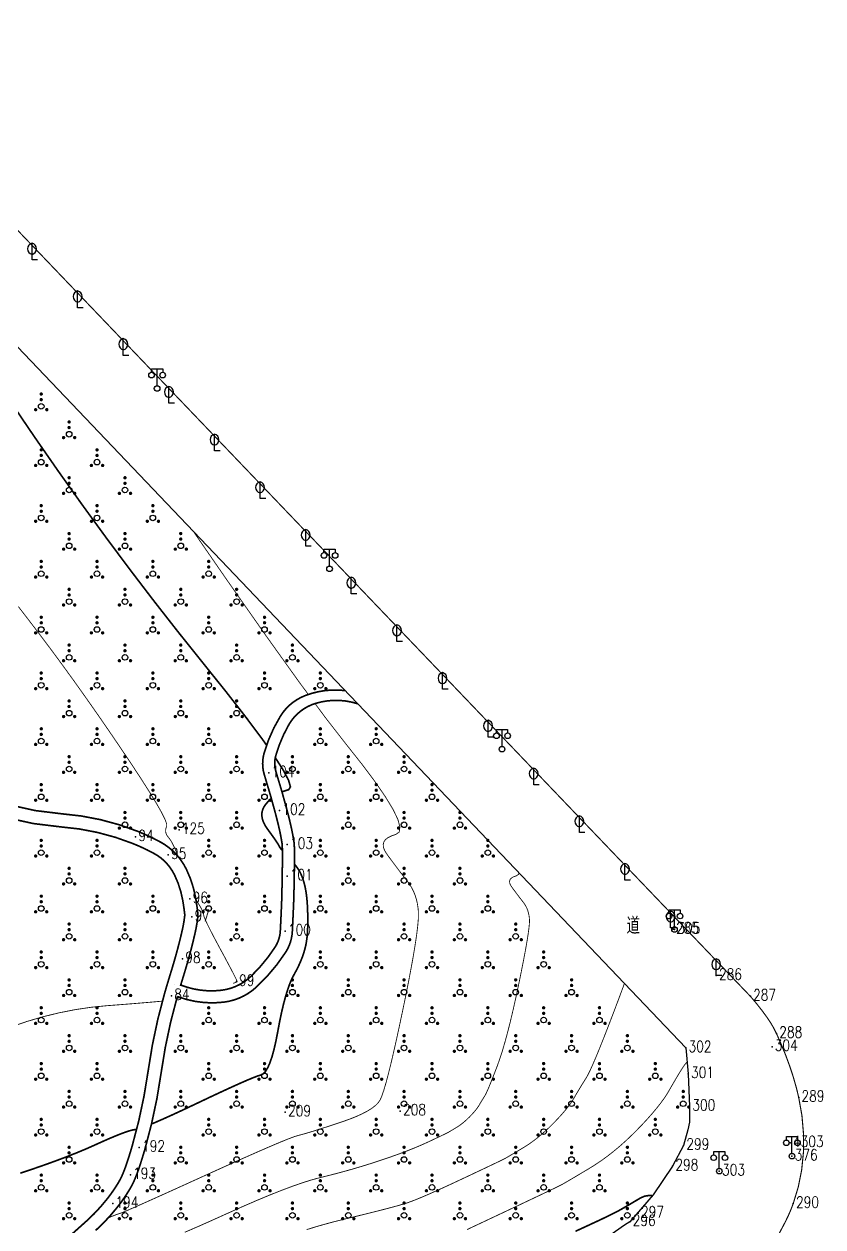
# Model space of a CAD drawing. Extents: x 1196 to 2163, y 619 to 1882.
# Drawn here: x 2091.9 to 2163.5, y 979.6 to 1087.4 of the extents above; entities that cross this region are included whole.
import ezdxf

# ---------------------------------------------------------------- set-up
doc = ezdxf.new("R2010")
doc.units = 0
doc.header["$LTSCALE"] = 0.5
doc.header["$PDSIZE"] = 0.2
doc.linetypes.add('X3', pattern=[5, 4, -1])
doc.layers.get('0').update_dxf_attribs({"linetype": 'CONTINUOUS'})
for name, color, linetype in [('DGX', 2, 'CONTINUOUS'), ('DLDW', 11, 'CONTINUOUS'), ('DLSS', 4, 'CONTINUOUS'), ('ZBTZ', 3, 'CONTINUOUS'), ('ZDH', 1, 'CONTINUOUS')]:
    doc.layers.add(name, color=color, linetype=linetype)
doc.styles.add('HZ', font='rs.shx', dxfattribs={"width": 0.8, "bigfont": 'hztxt.shx'})
doc.linetypes.add('1161', pattern='A,0,[149,AAA.SHX,S=0.15,R=0,X=0,Y=0],-1.6', length=1.6)

# ---------------------------------------------------------------- blocks, each defined once
blk = doc.blocks.new('gc097')
for p, q in [((-1, 2.9), (-1, 3.5)), ((-1, 3.5), (1, 3.5)), ((0, 0.5), (0, 3.5)), ((1, 3.5), (1, 2.9))]:
    blk.add_line(p, q)
for centre in [(-1, 2.4), (1, 2.4), (0, 0)]:
    blk.add_circle(centre, 0.5)
blk = doc.blocks.new('gc160')
at = {"const_width": 0.3}
for points in [[(-0.15, 2.2, 1), (0.15, 2.2, 1)], [(-0.15, 1.2, 1), (0.15, 1.2, 1)], [(-1.15, -0.6, 1), (-0.85, -0.6, 1)], [(0.85, -0.6, 1), (1.15, -0.6, 1)]]:
    blk.add_lwpolyline(points, format="xyb", close=True, dxfattribs=at)
blk.add_circle((0, 0), 0.5)
blk = doc.blocks.new('gc143')
for p, q in [((0, 0), (0, 3)), ((1, 0), (0, 0))]:
    blk.add_line(p, q)
for centre, start, end in [((0.2249999999999998, 2), 102.6803834918198, 257.3196165081802), ((-0.2249999999999998, 2), 282.6803834918198, 77.31961650818025)]:
    blk.add_arc(centre, 1.025, start, end)

msp = doc.modelspace()

# ---------------------------------------------------------------- linework, layer by layer
at = {"linetype": 'Continuous'}
msp.add_line((2121.116999181666, 1027.245974682069, 15.508), (2121.116999181666, 1027.245974682069, 14.833), dxfattribs=at)
at = {"layer": 'DGX', "color": 3, "linetype": 'Continuous', "const_width": 0.15}
for points in [[(2113.653645906204, 1022.79461518026), (2113.237410088952, 1023.38510461829), (2111.806578784772, 1025.297447180591), (2110.058518186422, 1027.542330188648), (2107.993228293901, 1030.11975364246), (2105.778709833417, 1032.885288364314), (2103.582963531178, 1035.694505176494), (2101.405989387184, 1038.547404079), (2099.247787401435, 1041.443985071832), (2097.108357573932, 1044.38424815499), (2094.987699904673, 1047.368193328475), (2092.88581439366, 1050.395820592286), (2090.802701040891, 1053.467129946423)], [(2115.026682512419, 1018.601871686101), (2115.034370463509, 1018.605538905199), (2115.326473106959, 1018.718323540817), (2115.633127197283, 1018.81149849312), (2115.788442363959, 1019.061138826643), (2115.626528236463, 1019.643319605921), (2115.147384814798, 1020.558040830955), (2114.430692583638, 1021.680508655254)], [(2115.059548197921, 1013.371634059456), (2115.043351486937, 1013.387839431127), (2114.981685439303, 1013.454730885024), (2114.926701431128, 1013.520129158717), (2114.878399462412, 1013.584034252204), (2114.836779533156, 1013.646446165487), (2114.801841643358, 1013.707364898565), (2114.773585793021, 1013.766790451438), (2114.7355666984, 1013.841759253494), (2114.671339075753, 1013.949307734119), (2114.580902925081, 1014.089435893314), (2114.464258246384, 1014.26214373108), (2114.32140503966, 1014.467431247414), (2114.152343304911, 1014.705298442319), (2113.957073042137, 1014.975745315794), (2113.735594251337, 1015.278771867838), (2113.528017527373, 1015.593146458283), (2113.374453465106, 1015.897637446958), (2113.274902064538, 1016.192244833863), (2113.229363325667, 1016.476968618999), (2113.237837248495, 1016.751808802366), (2113.300323833019, 1017.016765383963), (2113.416823079242, 1017.27183836379), (2113.587334987162, 1017.517027741848), (2113.792128949368, 1017.747470477364), (2114.011474358448, 1017.958303529563), (2114.082661351763, 1018.016502758564)], [(2103.346594878929, 988.8509119476826), (2103.63458428165, 988.9698429745536), (2104.393898863502, 989.3006497303224), (2105.282127696776, 989.7019267227755), (2106.299270781472, 990.1736739519125), (2107.445328117591, 990.7158914177335), (2108.593564268916, 991.2606753306669), (2109.617243799233, 991.7401219011408), (2110.516366708539, 992.1542311291554), (2111.290932996837, 992.5030030147105), (2111.940942664125, 992.7864375578063), (2112.466395710403, 993.0045347584426), (2112.867292135672, 993.1572946166195), (2113.143631939932, 993.244717132337), (2113.354590529825, 993.3536839543564), (2113.559343311996, 993.5710767314392), (2113.757890286444, 993.8968954635853), (2113.950231453169, 994.3311401507947), (2114.136366812172, 994.8738107930675), (2114.316296363451, 995.5249073904037), (2114.490020107008, 996.2844299428032), (2114.657538042842, 997.152378450266), (2114.82410970659, 998.0387316010674), (2114.994994633889, 998.8534680834828), (2115.170192824739, 999.5965878975119), (2115.34970427914, 1000.268091043155), (2115.533528997093, 1000.867977520412), (2115.721666978596, 1001.396247329283), (2115.91411822365, 1001.852900469767), (2116.110882732255, 1002.237936941866), (2116.301456593278, 1002.584911216622), (2116.475335895587, 1002.92737776508), (2116.632520639181, 1003.26533658724), (2116.773010824061, 1003.598787683101), (2116.896806450226, 1003.927731052664), (2117.003907517677, 1004.252166695928), (2117.094314026413, 1004.572094612894), (2117.168025976434, 1004.887514803562), (2117.227351248731, 1005.217733590556), (2117.274597724293, 1005.5820572965), (2117.30976540312, 1005.980485921394), (2117.332854285212, 1006.413019465239), (2117.343864370569, 1006.879657928034), (2117.342795659191, 1007.380401309779), (2117.329648151079, 1007.915249610475), (2117.304421846231, 1008.484202830121), (2117.261991931126, 1009.050292949754), (2117.197233592241, 1009.57655195041), (2117.110146829576, 1010.06297983209), (2117.000731643129, 1010.509576594793), (2116.868988032903, 1010.91634223852), (2116.714915998897, 1011.283276763271), (2116.53851554111, 1011.610380169045), (2116.339786659543, 1011.897652455842), (2116.138113687784, 1012.15271341297), (2116.135711965555, 1012.155701672801)], [(2091.600580084794, 984.4438706933677), (2092.760158738, 984.8330939607653), (2093.851944229431, 985.2131944392439), (2094.875936559088, 985.5841721288039), (2095.832135726971, 985.9460270294448), (2096.72054173308, 986.298759141167), (2097.541154577414, 986.6423684639705), (2098.293974259974, 986.9768549978551), (2098.979164695946, 987.2870154842343), (2099.596889800515, 987.5576466645217), (2100.147149573681, 987.7887485387173), (2100.629944015444, 987.9803211068212), (2101.045273125804, 988.1323643688331), (2101.393136904762, 988.2448783247534), (2101.673535352317, 988.3178629745818), (2101.886468468469, 988.3513183183184), (2102.019436412005, 988.3780179363456)], [(2141.319403167558, 979.2351649204022), (2142.076236129525, 979.5845771664955), (2142.699306987437, 979.8730278847818), (2143.188615741293, 980.1005170752613), (2143.544162391094, 980.2670447379339), (2143.822782390646, 980.3989846512552), (2144.081311193758, 980.5227105936805), (2144.319748800428, 980.63822256521), (2144.538095210656, 980.7455205658435), (2144.736350424444, 980.8446045955811), (2144.914514441789, 980.9354746544229), (2145.072587262694, 981.0181307423687), (2145.210568887157, 981.0925728594187), (2145.35263206747, 981.1717275480435), (2145.522949555923, 981.2685213507139), (2145.721521352517, 981.3829542674297), (2145.948347457253, 981.515026298191), (2146.203427870129, 981.6647374429979), (2146.486762591146, 981.8320877018502), (2146.798351620303, 982.0170770747482), (2147.138194957602, 982.2197055616916), (2147.511788879799, 982.3818332768353), (2147.924629663651, 982.4453203343339), (2148.219739940746, 982.4223730390844)]]:
    msp.add_lwpolyline(points, dxfattribs=at)
at = {"layer": 'DGX', "linetype": 'Continuous', "const_width": 0.075}
for points in [[(2117.390240576848, 1027.34573207956), (2116.541581345843, 1028.495959803103), (2113.599987321953, 1032.608611824959), (2110.102242544931, 1037.600812542013), (2107.075182463182, 1041.985271422033)], [(2105.736582350587, 1012.811387560675), (2105.624512603094, 1013.099143538224), (2105.485279776221, 1013.432741975582), (2105.351821368361, 1013.727610878435), (2105.224137379514, 1013.983750246784), (2105.10222780968, 1014.201160080628), (2104.986092658858, 1014.379840379968), (2104.875731927049, 1014.519791144803), (2104.77908367643, 1014.641057162354), (2104.704085969179, 1014.763683219839), (2104.650738805297, 1014.88766931726), (2104.619042184782, 1015.013015454615), (2104.608996107635, 1015.139721631906), (2104.620600573856, 1015.267787849132), (2104.653855583446, 1015.397214106293), (2104.708761136403, 1015.528000403388), (2104.701907455213, 1015.752517866147), (2104.549884762361, 1016.163137620296), (2104.252693057847, 1016.759859665836), (2103.81033234167, 1017.542684002766), (2103.222802613832, 1018.511610631087), (2102.490103874331, 1019.666639550798), (2101.612236123167, 1021.0077707619), (2100.589199360341, 1022.535004264392), (2099.501542911358, 1024.132382603101), (2098.42981610172, 1025.683948322853), (2097.374018931429, 1027.189701423647), (2096.334151400484, 1028.649641905484), (2095.310213508884, 1030.063769768364), (2094.302205256632, 1031.432085012287), (2093.310126643725, 1032.754587637252), (2092.333977670164, 1034.031277643261), (2091.418003841413, 1035.222923781451)], [(2099.465809404609, 980.428381272813), (2099.683120972516, 980.521340911748), (2099.910505527254, 980.6157416074427), (2100.107234843741, 980.6941609965387), (2100.273308921976, 980.7565990790359), (2100.408727761959, 980.8030558549343), (2100.513491363691, 980.833531324234), (2100.711565066094, 980.9066548012785), (2101.126914208091, 981.0810556004114), (2101.759538789682, 981.3567337216327), (2102.609438810866, 981.7336891649425), (2103.676614271643, 982.2119219303407), (2104.961065172015, 982.7914320178273), (2106.462791511979, 983.4722194274023), (2108.181793291537, 984.2542841590657), (2109.910459974535, 985.0385953710379), (2111.441181024818, 985.7261222215392), (2112.773956442386, 986.3168647105696), (2113.908786227239, 986.8108228381291), (2114.845670379378, 987.2079966042178), (2115.584608898801, 987.5083860088355), (2116.12560178551, 987.7119910519823), (2116.468649039505, 987.8188117336583), (2116.742766050926, 987.8887154797475), (2117.076968209916, 987.9815697161339), (2117.471255516474, 988.0973744428175), (2117.925627970601, 988.2361296597983), (2118.440085572297, 988.3978353670763), (2119.014628321561, 988.5824915646515), (2119.649256218393, 988.790098252524), (2120.343969262795, 989.0206554306936), (2121.032246743017, 989.2630437155717), (2121.647567947312, 989.5061437235692), (2122.189932875681, 989.7499554546862), (2122.659341528123, 989.9944789089226), (2123.055793904638, 990.2397140862785), (2123.379290005227, 990.4856609867538), (2123.629829829888, 990.7323196103487), (2123.807413378623, 990.979689957063), (2123.96287514228, 991.3229683011539), (2124.147049611709, 991.8573509168784), (2124.35993678691, 992.5828378042368), (2124.601536667882, 993.4994289632289), (2124.871849254626, 994.6071243938545), (2125.170874547142, 995.905924096114), (2125.498612545431, 997.3958280700072), (2125.85506324949, 999.0768363155341), (2126.201331837707, 1000.767908578217), (2126.498523488467, 1002.288004603579), (2126.746638201768, 1003.63712439162), (2126.945675977613, 1004.81526794234), (2127.095636816, 1005.822435255739), (2127.196520716929, 1006.658626331816), (2127.248327680401, 1007.323841170573), (2127.251057706415, 1007.818079772008), (2127.216703350691, 1008.219000220609), (2127.157257168946, 1008.604260600863), (2127.07271916118, 1008.973860912769), (2126.963089327394, 1009.327801156327), (2126.828367667588, 1009.666081331538), (2126.668554181761, 1009.988701438402), (2126.483648869914, 1010.295661476918), (2126.273651732047, 1010.586961447087), (2126.050166191143, 1010.873101282001), (2125.824795670187, 1011.164580914753), (2125.597540169179, 1011.461400345344), (2125.368399688118, 1011.763559573772), (2125.137374227005, 1012.071058600039), (2124.904463785839, 1012.383897424143), (2124.669668364621, 1012.702076046086), (2124.432987963351, 1013.025594465867), (2124.23739376292, 1013.338613459718), (2124.125856944217, 1013.62529380387), (2124.098377507243, 1013.885635498322), (2124.154955451998, 1014.119638543076), (2124.295590778482, 1014.327302938131), (2124.520283486695, 1014.508628683487), (2124.829033576636, 1014.663615779143), (2125.221841048307, 1014.792264225101), (2125.532548879368, 1015.020137168882), (2125.59500004748, 1015.472797758006), (2125.409194552642, 1016.150245992475), (2124.975132394856, 1017.052481872288), (2124.292813574121, 1018.179505397446), (2123.362238090437, 1019.531316567947), (2122.183405943804, 1021.107915383793), (2120.756317134222, 1022.909301844983), (2118.927024616599, 1025.262856476444), (2117.992456377719, 1026.529520714136)], [(2106.333328526963, 979.1481432701373), (2107.443356530184, 979.6285026027781), (2108.682874002604, 980.1780147842121), (2110.051880944223, 980.7966798144395), (2111.438615879683, 981.4192898704059), (2112.731317333626, 981.9806371290573), (2113.929985306052, 982.4807215903935), (2115.03461979696, 982.9195432544145), (2116.045220806353, 983.2971021211204), (2116.961788334228, 983.613398190511), (2117.784322380586, 983.8684314625865), (2118.512822945427, 984.062201937347), (2119.192701106374, 984.2288324712766), (2119.869367941053, 984.40244592086), (2120.542823449461, 984.583042286097), (2121.213067631599, 984.7706215669876), (2121.880100487467, 984.965183763532), (2122.543922017066, 985.1667288757301), (2123.204532220394, 985.3752569035818), (2123.861931097453, 985.590767847087), (2124.502377615592, 985.808166803107), (2125.112130742161, 986.0223588685028), (2125.69119047716, 986.2333440432742), (2126.239556820589, 986.4411223274213), (2126.757229772449, 986.6456937209441), (2127.244209332738, 986.8470582238425), (2127.700495501458, 987.0452158361167), (2128.126088278607, 987.2401665577665), (2128.51243006375, 987.4223840726638), (2128.850963256449, 987.5823420646803), (2129.141687856705, 987.720040533816), (2129.384603864516, 987.835479480071), (2129.579711279884, 987.9286589034452), (2129.727010102808, 987.9995788039386), (2129.826500333288, 988.0482391815513), (2129.878181971324, 988.074640036283), (2129.913905032258, 988.0947402143985), (2129.965519531431, 988.1244985621619), (2130.033025468842, 988.1639150795734), (2130.116422844492, 988.2129897666327), (2130.215711658381, 988.2717226233402), (2130.330891910508, 988.3401136496957), (2130.461963600875, 988.4181628456992), (2130.608926729479, 988.5058702113506), (2130.763728656261, 988.6023552150792), (2130.918316741158, 988.7067373253141), (2131.07269098417, 988.8190165420554), (2131.226851385298, 988.9391928653029), (2131.380797944541, 989.0672662950567), (2131.534530661899, 989.2032368313169), (2131.688049537372, 989.3471044740834), (2131.841354570961, 989.4988692233562), (2131.9887081242, 989.6513836555514), (2132.124372558625, 989.797500347085), (2132.248347874234, 989.9372192979571), (2132.360634071029, 990.0705405081676), (2132.46123114901, 990.1974639777164), (2132.550139108177, 990.3179897066038), (2132.627357948528, 990.4321176948296), (2132.692887670065, 990.5398479423937), (2132.752777567324, 990.6439632969638), (2132.813076934842, 990.7472466062071), (2132.873785772619, 990.8496978701236), (2132.934904080655, 990.9513170887133), (2132.996431858949, 991.0521042619763), (2133.058369107503, 991.1520593899126), (2133.120715826315, 991.2511824725219), (2133.183472015386, 991.3494735098047), (2133.25616159721, 991.4771834104922), (2133.34830849428, 991.6645630833161), (2133.459912706597, 991.9116125282764), (2133.590974234161, 992.218331745373), (2133.741493076971, 992.584720734606), (2133.911469235027, 993.0107794959754), (2134.100902708331, 993.4965080294811), (2134.30979349688, 994.0419063351233), (2134.530865063713, 994.658399455994), (2134.756840871867, 995.3574124351857), (2134.98772092134, 996.138945272698), (2135.223505212134, 997.0029979685314), (2135.464193744248, 997.9495705226856), (2135.709786517683, 998.9786629351606), (2135.960283532438, 1000.090275205957), (2136.215684788513, 1001.284407335073), (2136.456650380314, 1002.45705584511), (2136.663840402247, 1003.504217258665), (2136.837254854311, 1004.42589157574), (2136.976893736506, 1005.222078796333), (2137.082757048832, 1005.892778920445), (2137.15484479129, 1006.437991948076), (2137.193156963879, 1006.857717879226), (2137.1976935666, 1007.151956713895), (2137.178237023418, 1007.379017470995), (2137.144569758302, 1007.597209169439), (2137.09669177125, 1007.806531809226), (2137.034603062263, 1008.006985390357), (2136.958303631341, 1008.198569912831), (2136.867793478483, 1008.381285376649), (2136.76307260369, 1008.555131781811), (2136.644141006962, 1008.720109128316), (2136.517570271307, 1008.882164039156), (2136.389931979733, 1009.047243137323), (2136.261226132241, 1009.215346422818), (2136.13145272883, 1009.38647389564), (2136.000611769501, 1009.56062555579), (2135.868703254253, 1009.737801403266), (2135.735727183086, 1009.91800143807), (2135.601683556, 1010.101225660201), (2135.490909043527, 1010.278503546571), (2135.427740316195, 1010.440864574091), (2135.412177374007, 1010.588308742762), (2135.44422021696, 1010.720836052583), (2135.523868845055, 1010.838446503555), (2135.651123258293, 1010.941140095678), (2135.825983456673, 1011.028916828951), (2136.048449440195, 1011.101776703375), (2136.224418402626, 1011.230832238751), (2136.243376560838, 1011.368245378083)], [(2110.657928536877, 1001.450906005928), (2110.831439396008, 1001.509316380388), (2110.9663379704, 1001.564994655989), (2111.014549630725, 1001.601757078497), (2110.995694032747, 1001.670607265033), (2110.929390832231, 1001.822548832716), (2110.815640029176, 1002.057581781548), (2110.654441623583, 1002.375706111527), (2110.445795615452, 1002.776921822655), (2110.189702004781, 1003.26122891493), (2109.886160791573, 1003.828627388353), (2109.535171975826, 1004.479117242924), (2109.183654612998, 1005.132684232801), (2108.878527758549, 1005.709314112142), (2108.619791412478, 1006.209006880947), (2108.407445574785, 1006.631762539216), (2108.241490245469, 1006.977581086948), (2108.121925424532, 1007.246462524145), (2108.048751111973, 1007.438406850806), (2108.021967307792, 1007.553414066931), (2108.012427449924, 1007.635082578246), (2107.990984976303, 1007.727010790477), (2107.957639886932, 1007.829198703624), (2107.912392181809, 1007.941646317687), (2107.855241860933, 1008.064353632666), (2107.786188924306, 1008.19732064856), (2107.705233371928, 1008.340547365371), (2107.612375203797, 1008.494033783097), (2107.518983503381, 1008.643419443381), (2107.436427354146, 1008.774343887865), (2107.364706756093, 1008.886807116547), (2107.326167781348, 1008.94630844547)], [(2117.244771233327, 979.3862076380229), (2118.338967769654, 979.7184103721867), (2119.443042975661, 980.0248718731908), (2120.556996851349, 980.3055921410357), (2121.625374166895, 980.5631848128204), (2122.592719692476, 980.8002635256443), (2123.459033428092, 981.0168282795072), (2124.224315373742, 981.2128790744093), (2124.888565529426, 981.3884159103507), (2125.451783895146, 981.5434387873312), (2125.9139704709, 981.6779477053509), (2126.275125256689, 981.7919426644096), (2126.62280736143, 981.9158055096161), (2127.044575894043, 982.0799180860788), (2127.540430854526, 982.2842803937978), (2128.110372242881, 982.528892432773), (2128.754400059106, 982.8137542030044), (2129.472514303203, 983.1388657044919), (2130.264714975171, 983.5042269372357), (2131.131002075009, 983.9098379012357), (2131.981696967295, 984.3110668523076), (2132.727121016604, 984.663282046267), (2133.367274222935, 984.966483483114), (2133.902156586289, 985.2206711628485), (2134.331768106666, 985.4258450854704), (2134.656108784066, 985.5820052509799), (2134.875178618489, 985.6891516593769), (2134.988977609935, 985.7472843106616), (2135.067637042184, 985.7915433567043), (2135.181288199016, 985.8570689493757), (2135.329931080431, 985.9438610886759), (2135.51356568643, 986.0519197746049), (2135.732192017012, 986.1812450071627), (2135.985810072177, 986.3318367863492), (2136.274419851925, 986.5036951121645), (2136.598021356257, 986.6968199846085), (2136.93888329119, 986.9092725408955), (2137.279274362742, 987.1391139182397), (2137.619194570913, 987.3863441166411), (2137.958643915704, 987.6509631360996), (2138.297622397114, 987.9329709766154), (2138.636130015143, 988.2323676381882), (2138.974166769791, 988.5491531208182), (2139.311732661058, 988.8833274245055), (2139.636193850402, 989.2191524723199), (2139.934916499279, 989.5408901873315), (2140.207900607689, 989.8485405695401), (2140.455146175633, 990.1421036189458), (2140.676653203109, 990.4215793355487), (2140.87242169012, 990.6869677193487), (2141.042451636663, 990.9382687703459), (2141.18674304274, 991.1754824885401), (2141.318615989589, 991.4047364904299), (2141.451390558451, 991.6321583925136), (2141.585066749325, 991.8577481947913), (2141.719644562211, 992.081505897263), (2141.855123997109, 992.3034314999286), (2141.99150505402, 992.5235250027881), (2142.128787732943, 992.7417864058417), (2142.266972033879, 992.9582157090891), (2142.427028901549, 993.2394230865644), (2142.629929280675, 993.6520187123017), (2142.875673171257, 994.1960025863007), (2143.164260573296, 994.8713747085616), (2143.495691486791, 995.6781350790842), (2143.869965911742, 996.6162836978687), (2144.28708384815, 997.685820564915), (2144.747045296014, 998.8867456802232), (2145.202118041595, 1000.092292237959), (2145.604569871152, 1001.175693432288), (2145.701048662861, 1001.440795221474)], [(2090.738035655177, 997.5448003484433), (2092.180379650151, 998.036536741437), (2093.619324377498, 998.4586419596314), (2095.054869837218, 998.8111160030268), (2096.487016029309, 999.0939588716229), (2097.915762953774, 999.3071705654199), (2099.34111061061, 999.4507510844178), (2100.678690522728, 999.5541063149647), (2101.844134213034, 999.6466421434086), (2102.837441681528, 999.7283585697498), (2103.658612928211, 999.7992555939882), (2104.307647953083, 999.8593332161236), (2104.323606094139, 999.8609815105174)], [(2105.60895177414, 1000.095374904633), (2105.728250905278, 1000.129265967574), (2105.9958912648, 1000.202399376079)], [(2131.599524481865, 979.3849694122803), (2132.498108613969, 979.8079956595951), (2133.537612796039, 980.2976260325173), (2134.718037028074, 980.8538605310468), (2135.89665038141, 981.409799835557), (2136.930721927381, 981.8985446264211), (2137.820251665988, 982.3200949036393), (2138.565239597229, 982.6744506672114), (2139.165685721106, 982.9616119171376), (2139.621590037617, 983.1815786534178), (2139.932952546764, 983.334350876052), (2140.099773248546, 983.4199285850401), (2140.22136905211, 983.48834649901), (2140.397056866601, 983.5896393365895), (2140.626836692021, 983.7238070977785), (2140.910708528368, 983.890849782577), (2141.248672375643, 984.0907673909851), (2141.640728233845, 984.3235599230027), (2142.086876102976, 984.5892273786297), (2142.587115983035, 984.8877697578664), (2143.114037926119, 985.2161898667118), (2143.640231984326, 985.5714905111653), (2144.165698157657, 985.9536716912268), (2144.69043644611, 986.3627334068963), (2145.214446849687, 986.7986756581739), (2145.737729368387, 987.2614984450595), (2146.26028400221, 987.7512017675532), (2146.782110751155, 988.2677856256548), (2147.283679576604, 988.7869212890885), (2147.745460439933, 989.2842800275779), (2148.167453341144, 989.7598618411231), (2148.549658280236, 990.2136667297241), (2148.892075257208, 990.645694693381), (2149.194704272063, 991.0559457320937), (2149.457545324798, 991.4444198458622), (2149.680598415414, 991.8111170346865), (2149.877441642442, 992.154608082348), (2150.061653104411, 992.4734637726282), (2150.233232801322, 992.7676841055269), (2150.392180733174, 993.0372690810443), (2150.538496899968, 993.2822186991802), (2150.672181301703, 993.5025329599349), (2150.793233938381, 993.6982118633081), (2150.901654809998, 993.8692554093), (2151.007909396579, 994.027363533788), (2151.12246317814, 994.1842361726501), (2151.245316154684, 994.339873325886), (2151.317891290493, 994.4253139393782)]]:
    msp.add_lwpolyline(points, dxfattribs=at)
at = {"layer": 'DLSS', "linetype": 'Continuous', "const_width": 0.1, "flags": 128}
msp.add_lwpolyline([(2156.981, 1000.295), (1965.548, 1200.542)], dxfattribs=at)
at = {"layer": 'DLSS', "linetype": 'X3', "const_width": 0.15}
for points in [[(2105.937394560825, 1001.219967042172, -0.00220546875142862), (2106.14261092586, 1001.893028328648, 0.005871667174942191), (2106.62305101198, 1003.511195875631, 0.01384718047052396), (2107.258351585595, 1006.007793485802, 0.02700082616799155), (2107.485701281971, 1007.352412897887, 0.05681621450697128), (2107.485700365383, 1007.806106909432, 0.01465904922153463), (2107.297311017776, 1009.116116268029, 0.0705503290419448), (2106.465994605356, 1011.684671149213, 0.09502764609846265), (2105.20593474763, 1013.365226729981, 0.05894830862482921), (2104.174763371944, 1014.101676500977, 0.030370740405821), (2102.115614308108, 1015.07536696794, 0.07704701917831493), (2095.312204907886, 1016.648175557429, -0.0721433807871466), (2088.351051625311, 1018.186089469132, -0.01005258411674927), (2085.326217645723, 1019.399781398698, -0.02249711015839258), (2084.046357823136, 1020.012773268526, -0.03759575252593367), (2080.964546658118, 1021.974279503051, -0.0294566283631878), (2077.373340698207, 1025.004413779686, -0.02598823312729803), (2076.169732275525, 1026.273123652379, 0.02845161336774377), (2074.988567710668, 1027.505962920004, 0.04746487874728906), (2074.037292115884, 1028.236743349448, 0.02037019442091519), (2071.779341486611, 1029.527945239593, 0.1109237375368005), (2066.797470612945, 1030.841407227516, 0.1343659112807278), (2062.548969949891, 1029.845332312146, 0.00939326976966714)], [(2105.91916061152, 1001.322736113711, 0.1264432111351119), (2109.610832757938, 1000.834883089268, 0.1624767113370491), (2112.256723460493, 1002.087964560761, 0.05828485085154658), (2114.412068343805, 1004.699874530606, 0.1311320873085842), (2114.881472431952, 1006.151737044746, 0.002539926755359934), (2114.99108881849, 1008.489854277694, 0.005443257374874957), (2115.024813565109, 1009.581566832544, 8.129088738444037e-05), (2115.052209570984, 1010.962734830915, 0.001110673933118475), (2115.053973709871, 1011.0638279564, 0.003273060342105112), (2115.069632938403, 1012.86754692212, 0.006924223230384113), (2115.059645845415, 1013.720165058905, 0.002163140977156267), (2115.056507853266, 1013.825127586926, 0.007178727957341282), (2115.054971499412, 1013.856733873644, 0.01949820283022372), (2115.053199582906, 1013.874059074442, 0.002193301383448237), (2115.030791718936, 1014.027192715428, 0.01739511728413939), (2114.820475877804, 1015.154333678387, 0.01144798345873512), (2114.402770214581, 1016.845453400764, 0.001136970080893634), (2114.345747448067, 1017.053659414058, 0.0002275827033540055), (2114.058032698448, 1018.093043746993, 0.006306321078893708), (2113.843227751475, 1018.831373796918, -0.003371367261898401), (2113.43333567976, 1020.210037840026, -0.1401955712126734), (2113.426508194488, 1022.070454514642, -0.07028756191350917), (2114.901915923668, 1025.416906000916, -0.1616267824835387), (2117.079751991875, 1027.23170191601, -0.1244997405286295), (2120.692791691579, 1027.691253252576)], [(2105.660499052322, 1000.276144473165, 0.1212517696496974), (2109.811340424992, 999.7684763706461, 0.1583238296731458), (2112.747160038648, 1001.127953591709, 0.06248336047124724), (2115.358627486899, 1004.239211803288, 0.1315893135650697), (2115.958236720945, 1006.099509046108, 0.002090453985293745), (2116.072636042279, 1008.587453974993, 0.005441807089923455), (2116.102180897576, 1009.543768303135, 8.274112851997801e-05), (2116.13018978131, 1010.95562796772, 0.001127689634284914), (2116.131994072546, 1011.059224093817, 0.003256044472231197), (2116.14703013276, 1012.797979295836, 0.006139259888681485), (2116.13767603882, 1013.720165058905, 0.002948075960132967), (2116.13365703643, 1013.862053340548, 0.006112408478527764), (2116.130478844855, 1013.93044308468, 0.0205649030568618), (2116.125393418372, 1013.981236624168, 0.003784043251925012), (2116.084369624628, 1014.255496667498, 0.01580395130741075), (2115.85782871946, 1015.448529878689, 0.01137666177422219), (2115.453598668274, 1017.08609558078, 0.001208282506436732), (2115.390731989086, 1017.315767919295, 0.0002497364946954008), (2115.083329964805, 1018.426082203472, 0.006440726873142513), (2114.863719825431, 1019.179924118774, -0.00370858585659436), (2114.475184208262, 1020.486986827295, -0.1400113647983692), (2114.470696762145, 1021.843307343038, -0.06170094805384637), (2115.64550695226, 1024.636379588749, -0.1910930755180693), (2118.048189769995, 1026.546830873237, -0.1535286889716694), (2121.820964677023, 1026.507042068236)], [(2105.453314386321, 1001.445669222334, 6.689247709601732e-05), (2105.455691378563, 1001.444975632163, 0.2687076127675903)], [(2105.151206807262, 1000.410835849965, 1.460608701135034e-05), (2105.151786271796, 1000.410666700397, 0.2687076127675929)], [(2098.343712021692, 979.3096847231976, 0.04123111233646239), (2100.285037908366, 981.3921673141558, 0.03014408306576875), (2101.345623642943, 982.9172644378856, 0.04346046120249383), (2101.939788502505, 984.1149727214026, 0.01411058351190078), (2102.297599536721, 985.1092997009977, 0.009360632354693872), (2102.758632778271, 986.6077321561736, 0.03530181060779599), (2104.208747041136, 993.4383653872487, -0.03491457254845696), (2105.638856909048, 1000.200514566549, -0.00024656177109375), (2105.660499052322, 1000.276144473165, 0.005871667174942191)]]:
    msp.add_lwpolyline(points, format="xyb", dxfattribs=at)
at = {"layer": 'DLSS', "linetype": 'X3', "const_width": 0.15, "flags": 128}
msp.add_lwpolyline([(2063.110157093242, 1028.811770993811, 0.00939326976966742), (2061.613935249939, 1027.962601628699, 0.03265655244928237), (2061.269383727927, 1027.726735779703, 0.003361739642941548), (2060.616887485174, 1027.207344783567, 0.002165107341277341), (2059.606587410025, 1026.384733507898, 0.01243020624192772), (2056.147958820777, 1023.396610980956, 0.03236898071786862), (2054.976484232096, 1022.185291816405, 0.03816090020094315), (2054.749766596957, 1021.872820920131, 0.007344084250799862), (2053.472429824234, 1019.725890707994, 0.02923801707964949), (2051.85639752926, 1016.493100381733, 0.1383721099190268), (2051.799188459614, 1016.055854171028, 0.1101616603621592), (2051.946440942399, 1015.669730905448, -0.05549124282497104), (2052.635865250935, 1014.322216934012, -0.04905713751324285), (2053.077621086854, 1012.687964107948, 0.04778331001545384), (2053.461027674779, 1011.25512395592, 0.1537798411809493), (2055.126970639514, 1009.117961948358, 0.04856739557333778), (2063.422730885861, 1004.516287119349, 0.04671768641049417), (2066.075397613401, 1003.648923097292, -0.0685587483422185), (2068.103604800598, 1002.886528535986, -0.1367224038001949), (2070.991180388023, 1000.096499629367, -0.1680908593897677), (2071.666057957671, 996.7283110773213, -0.01158907310603248), (2071.459467722408, 995.4358004877433, -0.03764539137202828), (2071.334466185623, 994.9600299390818, -0.009056834618900396), (2070.628678273121, 993.0282938005621, -0.01978893053648199), (2070.238980112992, 992.1267042354074, -0.003513857914090071), (2069.633381732439, 990.8875516077555, 0.001396845562797643), (2068.108577120986, 987.8007523033064, 0.003234504844018146), (2066.947767895039, 985.3949561081588, 0.001661678016990508), (2064.729070917462, 980.679235638774, 0.1133862641209976), (2063.260824230508, 973.8118977326479, 0.1214368162380775), (2064.91987735167, 967.4958038760229, 0.02381876193508767), (2066.50957216944, 964.8806187018979, 0.07506025894590324), (2067.052350318428, 964.2905231663767, 0.002253133309765082), (2067.275145945066, 964.1129963316654, 0.009049309334466932), (2067.314042622996, 964.083415163513, 0.03842247025675834), (2067.897571440221, 963.7213927530024, 0.0232596621714258), (2069.021388704307, 963.203307364397, 0.03328215964859281), (2070.091726289508, 962.8498945838334, 0.02048455300615499), (2071.966257251675, 962.447580469928, 0.02384378405693061), (2073.212863607565, 962.2937582676424, 0.05195648554263016), (2073.684097404641, 962.3072986451255, 0.05986369000674151), (2074.338206670942, 962.4758052487716, 0.02726544157993272), (2075.92941139257, 963.198321515374, 0.009707380550377606), (2077.154083983513, 963.8676237503001, 0.009501270971674924), (2078.379061650688, 964.5995491019594, 0.0260501411761852), (2081.046951912131, 966.4628794614495, 0.007280602225823257), (2090.295809425891, 973.8859452747749, 0.0117924937762609), (2097.552387247033, 980.1797336354043, 0.04123111233646412), (2099.361676088571, 982.1205785704976, 0.03014408306576241), (2100.341371761709, 983.5293577050102, 0.04346046120248884), (2100.84484783525, 984.5442569440479, 0.01411058351190053), (2101.180186936469, 985.4761362987078, 0.009360632354693936), (2101.628271635055, 986.932483899092, 0.03530181060779656), (2103.043941062749, 993.600867822106, -0.03491457254845745), (2104.507994713027, 1000.523517201569, -0.005535010521727785), (2105.019176511399, 1002.240986839141, 0.005871667174942121), (2105.491754891536, 1003.832675418506, 0.01384718047052426), (2106.110994056017, 1006.266155069518, 0.02700082616798884), (2106.317182855082, 1007.485622111688, 0.05681621450697773), (2106.317182476743, 1007.672892974172, 0.01465904922153587), (2106.13860719205, 1008.914657952569, 0.07055032904193832), (2105.408982961839, 1011.169010025907, 0.09502764609844642), (2104.414700272438, 1012.495095697385, 0.05894830862483925), (2103.608417018595, 1013.070933168877, 0.03037074040581901), (2101.678311145725, 1013.983604194811, 0.07704701917831597), (2095.225959857024, 1015.475255355615, -0.07214338078714491), (2087.935126200929, 1017.086004904213, -0.01005258411675), (2084.866407039909, 1018.317305433422, -0.02249711015839871), (2083.491144543952, 1018.975990637865, -0.03759575252593357), (2080.260338837481, 1021.032328679508, -0.02945662836318485), (2076.563314403512, 1024.1517488921, -0.02598823312729964), (2075.275619108651, 1025.509093775056, 0.02845161336774198), (2074.186976071896, 1026.645363795399, 0.04746487874729114), (2073.41237567491, 1027.240420384531, 0.0203701944209142), (2071.237577954604, 1028.484071547997, 0.1109237375368056), (2066.754155630516, 1029.666118403049, 0.1343659112807288)], format="xyb", close=True, dxfattribs=at)
at = {"layer": 'DLSS', "linetype": 'Continuous', "flags": 128}
msp.add_lwpolyline([(2152.332, 970.645, 0.1, 0.09999999999999999, 0.04459113227301259), (2155.987866439089, 973.7803676402077, 0.09999999999999999, 0.1, 0.05840869743919117), (2158.234, 976.698, 0.1, 0.1, 0.01593312237559681), (2160.092907447079, 980.0405961948072, 0.1, 0.1, 0.03323960673373699), (2160.823, 981.724, 0.1, 0.1, 0.0730064448250135), (2161.733373496907, 986.2850682322105, 0.1, 0.1, 0.06827682160290847), (2161.311, 991.237, 0.1, 0.09999999999999999, 0.02842734017581833), (2160.535066582193, 993.9530702615375, 0.09999999999999999, 0.1, 0.0247492088516218), (2159.318, 996.96, 0.1, 0.1, 0.04431465581871489), (2158.533421303564, 998.3218889208456, 0.1, 0.1, 0.02770921054181719), (2156.981, 1000.295, 0.1, 0.1, 0)], format="xyseb", dxfattribs=at)
at = {"layer": 'ZBTZ', "linetype": '1161', "flags": 128}
msp.add_lwpolyline([(2121.820964677022, 1026.507042068237), (2151.194, 995.6749999999994), (2151.424, 993.355), (2151.527, 990.431), (2151.527, 989.0090469635668), (2151.379750842037, 988.3413548596345), (2150.996, 986.9279999999997), (2150.016, 985.07), (2148.287412732866, 982.5001791323903), (2146.192, 980.091), (2145.702488795066, 979.7837489287822), (2096.33106520614, 944.9104983440193), (2043.544859261997, 908.4026402897794), (1945.967512607247, 839.9410683879141), (1866.413749426999, 784.9357772021062), (1843.996120999057, 770.5060333594706), (1793.748558274901, 739.6129630265639), (1787.353782217039, 736.3588661144893), (1781.602806741337, 733.1612944487213), (1764.837769513266, 723.9525860621895), (1752.604044383595, 717.5504001412705), (1721.548, 702.099), (1708.189419255807, 695.6660140459007), (1705.968227982009, 707.3736631211314), (1715.254080597464, 709.1353878420119), (1713.327080597464, 719.2923878420119), (1713.392, 719.887), (1741.41686036584, 727.6095984977351), (1760.938106755467, 734.8856768715325), (1799.048326067727, 751.9409032551312), (1804.235426332066, 754.5047211432584), (1825.475386405991, 766.5310419744354), (1841.906310202666, 776.7972490200605), (1864.563007103096, 793.1531305027247), (1992.849817345474, 882.755644777497), (2000.005237524861, 888.7968044414912), (2003.78, 892.557), (2012.650636067094, 902.6576162332985), (2015.541, 906.3389999999998), (2020.910487447439, 915.0042676554322), (2025.381, 925.0239999999999), (2030.022, 940.676), (2031.479527607653, 947.6974011208767), (2032.666, 959.1230000000002), (2038.74, 959.046), (2038.789, 969.113), (2032.715, 969.19), (2030.804134716189, 1037.782152263893), (2029.783641470122, 1088.816227264347), (2027.963405213136, 1095.293654227112), (2025.311629621963, 1099.928545315368), (2022.407825244602, 1105.058369758207), (2019.025, 1109.612), (2017.022468497008, 1111.916579169241), (2001.137109540972, 1128.318950839225), (1942.65, 1190.714), (1941.547081986284, 1191.886487768209), (1941.018681188712, 1193.099897161557), (1940.906889849074, 1193.976002840526), (1940.931066743257, 1194.875847301703), (1941.083405484957, 1195.878039443805), (1941.439357195853, 1197.019890879149), (1942.053469687921, 1198.131207112287), (1942.559543114733, 1198.768007951737), (1943.296119980783, 1199.492432133278), (1944.460541094016, 1200.393309181644), (1945.458875928253, 1200.713235948847), (1947.057421558159, 1201.057113782352), (1949.302610842075, 1201.034071017458), (1953.928122330667, 1200.939966378256), (1955.831, 1200.742), (2121.116999181666, 1027.245974682069)], close=True, dxfattribs=at)
at = {"layer": 'ZDH', "linetype": 'Continuous'}
for p in [(2113.847, 1020.32, 15.151), (2114.82, 1016.941, 14.874), (2101.92, 1014.587, 15.62), (2105.814, 1015.227, 15.435), (2115.509, 1013.886, 14.959), (2104.852, 1012.976, 15.558), (2115.482, 1011.062, 15.085), (2106.779, 1009.026, 15.522), (2106.963, 1007.412, 15.558), (2115.309, 1006.131, 15.107), (2150.08, 1006.299, 13.328), (2150.08, 1006.299, 13.328), (2150.188, 1006.282, 13.347), (2150.188, 1006.282, 13.347), (2106.117, 1003.655, 15.567), (2110.947, 1001.621, 15.508), (2153.919, 1002.152, 13.106), (2153.919, 1002.152, 13.106), (2105.133, 1000.345, 15.52), (2156.981, 1000.295, 12.809), (2156.981, 1000.295, 12.809), (2159.318, 996.96, 12.68), (2159.318, 996.96, 12.68), (2151.194, 995.675, 13.054), (2151.194, 995.675, 13.054), (2158.921, 995.78, 12.769), (2158.921, 995.78, 12.769), (2151.424, 993.355, 12.947), (2151.424, 993.355, 12.947), (2161.311, 991.237, 12.587), (2161.311, 991.237, 12.587), (2115.328, 989.915, 14.779), (2115.328, 989.915, 14.779), (2115.328, 989.915, 14.779), (2125.626, 990.011, 14.416), (2125.626, 990.011, 14.416), (2125.626, 990.011, 14.416), (2151.527, 990.431, 12.838), (2151.527, 990.431, 12.838), (2102.253, 986.753, 14.928), (2102.253, 986.753, 14.928), (2102.253, 986.753, 14.928), (2150.996, 986.928, 12.664), (2150.996, 986.928, 12.664), (2160.55, 987.166, 12.666), (2160.704, 985.965, 12.621), (2160.704, 985.965, 12.621), (2101.45, 984.307, 14.781), (2101.45, 984.307, 14.781), (2101.45, 984.307, 14.781), (2150.016, 985.07, 12.605), (2150.016, 985.07, 12.605), (2154.202, 984.624, 12.627), (2154.202, 984.624, 12.627), (2099.872, 981.718, 14.645), (2099.872, 981.718, 14.645), (2099.872, 981.718, 14.645), (2160.823, 981.724, 12.419), (2160.823, 981.724, 12.419), (2146.192, 980.091, 12.35), (2146.192, 980.091, 12.35), (2146.939, 980.851, 12.384), (2146.939, 980.851, 12.384)]:
    msp.add_point(p, dxfattribs=at)

# ---------------------------------------------------------------- block references
at = {"layer": 'DLDW', "linetype": 'Continuous', "xscale": 0.5, "yscale": 0.5}
for p in [(2103.847, 1054.7635, 16.092), (2119.294, 1038.603, 16.092), (2134.741, 1022.4425, 16.092), (2150.188, 1006.282, 13.347), (2160.704, 985.965, 12.621), (2154.202, 984.624, 12.627)]:
    msp.add_blockref('gc097', p, dxfattribs=at)
at = {"layer": 'ZBTZ', "linetype": 'Continuous', "xscale": 0.5, "yscale": 0.5}
for name, p in [('gc143', (2092.646282608695, 1066.281565217391, 13.106)), ('gc143', (2096.731130434783, 1062.006260869565, 13.106)), ('gc143', (2100.81597826087, 1057.730956521739, 13.106)), ('gc160', (2093.468227982009, 1053.166014045901)), ('gc143', (2104.900826086956, 1053.455652173913, 13.106)), ('gc160', (2095.968227982009, 1050.666014045901)), ('gc143', (2108.985673913043, 1049.180347826087, 13.106)), ('gc160', (2093.468227982009, 1048.166014045901)), ('gc160', (2098.468227982009, 1048.166014045901)), ('gc160', (2095.968227982009, 1045.666014045901)), ('gc160', (2100.968227982009, 1045.666014045901)), ('gc143', (2113.070521739131, 1044.905043478261, 13.106)), ('gc160', (2093.468227982009, 1043.166014045901)), ('gc160', (2098.468227982009, 1043.166014045901)), ('gc160', (2103.468227982009, 1043.166014045901)), ('gc160', (2095.968227982009, 1040.666014045901)), ('gc160', (2100.968227982009, 1040.666014045901)), ('gc160', (2105.968227982009, 1040.666014045901)), ('gc143', (2117.155369565217, 1040.629739130435, 13.106)), ('gc160', (2093.468227982009, 1038.166014045901)), ('gc160', (2098.468227982009, 1038.166014045901)), ('gc160', (2103.468227982009, 1038.166014045901)), ('gc160', (2108.468227982009, 1038.166014045901)), ('gc143', (2121.240217391304, 1036.354434782609, 13.106)), ('gc160', (2095.968227982009, 1035.666014045901)), ('gc160', (2100.968227982009, 1035.666014045901)), ('gc160', (2105.968227982009, 1035.666014045901)), ('gc160', (2110.968227982009, 1035.666014045901)), ('gc160', (2093.468227982009, 1033.166014045901)), ('gc160', (2098.468227982009, 1033.166014045901)), ('gc160', (2103.468227982009, 1033.166014045901)), ('gc160', (2108.468227982009, 1033.166014045901)), ('gc160', (2113.468227982009, 1033.166014045901)), ('gc143', (2125.325065217391, 1032.079130434783, 13.106)), ('gc160', (2095.968227982009, 1030.666014045901)), ('gc160', (2100.968227982009, 1030.666014045901)), ('gc160', (2105.968227982009, 1030.666014045901)), ('gc160', (2110.968227982009, 1030.666014045901)), ('gc160', (2115.968227982009, 1030.666014045901)), ('gc160', (2093.468227982009, 1028.166014045901)), ('gc160', (2098.468227982009, 1028.166014045901)), ('gc160', (2103.468227982009, 1028.166014045901)), ('gc160', (2108.468227982009, 1028.166014045901)), ('gc160', (2113.468227982009, 1028.166014045901)), ('gc160', (2118.468227982009, 1028.166014045901)), ('gc143', (2129.409913043478, 1027.803826086957, 13.106)), ('gc160', (2095.968227982009, 1025.666014045901)), ('gc160', (2100.968227982009, 1025.666014045901)), ('gc160', (2105.968227982009, 1025.666014045901)), ('gc160', (2110.968227982009, 1025.666014045901)), ('gc160', (2093.468227982009, 1023.166014045901)), ('gc160', (2098.468227982009, 1023.166014045901)), ('gc160', (2103.468227982009, 1023.166014045901)), ('gc160', (2108.468227982009, 1023.166014045901)), ('gc160', (2118.468227982009, 1023.166014045901)), ('gc160', (2123.468227982009, 1023.166014045901)), ('gc143', (2133.494760869565, 1023.52852173913, 13.106)), ('gc160', (2095.968227982009, 1020.666014045901)), ('gc160', (2100.968227982009, 1020.666014045901)), ('gc160', (2105.968227982009, 1020.666014045901)), ('gc160', (2110.968227982009, 1020.666014045901)), ('gc160', (2115.968227982009, 1020.666014045901)), ('gc160', (2120.968227982009, 1020.666014045901)), ('gc160', (2125.968227982009, 1020.666014045901)), ('gc143', (2137.579608695652, 1019.253217391304, 13.106)), ('gc160', (2093.468227982009, 1018.166014045901)), ('gc160', (2098.468227982009, 1018.166014045901)), ('gc160', (2103.468227982009, 1018.166014045901)), ('gc160', (2108.468227982009, 1018.166014045901)), ('gc160', (2113.468227982009, 1018.166014045901)), ('gc160', (2118.468227982009, 1018.166014045901)), ('gc160', (2123.468227982009, 1018.166014045901)), ('gc160', (2128.468227982009, 1018.166014045901)), ('gc160', (2100.968227982009, 1015.666014045901)), ('gc160', (2105.968227982009, 1015.666014045901)), ('gc160', (2110.968227982009, 1015.666014045901)), ('gc160', (2120.968227982009, 1015.666014045901)), ('gc160', (2125.968227982009, 1015.666014045901)), ('gc160', (2130.968227982009, 1015.666014045901)), ('gc143', (2141.664456521739, 1014.977913043478, 13.106)), ('gc160', (2093.468227982009, 1013.166014045901)), ('gc160', (2098.468227982009, 1013.166014045901)), ('gc160', (2108.468227982009, 1013.166014045901)), ('gc160', (2113.468227982009, 1013.166014045901)), ('gc160', (2118.468227982009, 1013.166014045901)), ('gc160', (2123.468227982009, 1013.166014045901)), ('gc160', (2128.468227982009, 1013.166014045901)), ('gc160', (2133.468227982009, 1013.166014045901)), ('gc160', (2095.968227982009, 1010.666014045901)), ('gc160', (2100.968227982009, 1010.666014045901)), ('gc160', (2110.968227982009, 1010.666014045901)), ('gc160', (2120.968227982009, 1010.666014045901)), ('gc160', (2125.968227982009, 1010.666014045901)), ('gc160', (2130.968227982009, 1010.666014045901)), ('gc143', (2145.749304347826, 1010.702608695652, 13.106)), ('gc160', (2093.468227982009, 1008.166014045901)), ('gc160', (2098.468227982009, 1008.166014045901)), ('gc160', (2103.468227982009, 1008.166014045901)), ('gc160', (2108.468227982009, 1008.166014045901)), ('gc160', (2113.468227982009, 1008.166014045901)), ('gc160', (2118.468227982009, 1008.166014045901)), ('gc160', (2123.468227982009, 1008.166014045901)), ('gc160', (2128.468227982009, 1008.166014045901)), ('gc160', (2133.468227982009, 1008.166014045901)), ('gc160', (2095.968227982009, 1005.666014045901)), ('gc160', (2100.968227982009, 1005.666014045901)), ('gc160', (2110.968227982009, 1005.666014045901)), ('gc160', (2120.968227982009, 1005.666014045901)), ('gc160', (2125.968227982009, 1005.666014045901)), ('gc160', (2130.968227982009, 1005.666014045901)), ('gc160', (2135.968227982009, 1005.666014045901)), ('gc143', (2149.834152173913, 1006.427304347826, 13.106)), ('gc160', (2093.468227982009, 1003.166014045901)), ('gc160', (2098.468227982009, 1003.166014045901)), ('gc160', (2103.468227982009, 1003.166014045901)), ('gc160', (2108.468227982009, 1003.166014045901)), ('gc160', (2118.468227982009, 1003.166014045901)), ('gc160', (2123.468227982009, 1003.166014045901)), ('gc160', (2128.468227982009, 1003.166014045901)), ('gc160', (2133.468227982009, 1003.166014045901)), ('gc160', (2138.468227982009, 1003.166014045901)), ('gc143', (2153.919, 1002.152, 13.106)), ('gc160', (2095.968227982009, 1000.666014045901)), ('gc160', (2100.968227982009, 1000.666014045901)), ('gc160', (2115.968227982009, 1000.666014045901)), ('gc160', (2120.968227982009, 1000.666014045901)), ('gc160', (2125.968227982009, 1000.666014045901)), ('gc160', (2130.968227982009, 1000.666014045901)), ('gc160', (2135.968227982009, 1000.666014045901)), ('gc160', (2140.968227982009, 1000.666014045901)), ('gc160', (2093.468227982009, 998.1660140459007)), ('gc160', (2098.468227982009, 998.1660140459007)), ('gc160', (2108.468227982009, 998.1660140459007)), ('gc160', (2113.468227982009, 998.1660140459007)), ('gc160', (2118.468227982009, 998.1660140459007)), ('gc160', (2123.468227982009, 998.1660140459007)), ('gc160', (2128.468227982009, 998.1660140459007)), ('gc160', (2133.468227982009, 998.1660140459007)), ('gc160', (2138.468227982009, 998.1660140459007)), ('gc160', (2143.468227982009, 998.1660140459007)), ('gc160', (2095.968227982009, 995.6660140459007)), ('gc160', (2100.968227982009, 995.6660140459007)), ('gc160', (2105.968227982009, 995.6660140459007)), ('gc160', (2110.968227982009, 995.6660140459007)), ('gc160', (2115.968227982009, 995.6660140459007)), ('gc160', (2120.968227982009, 995.6660140459007)), ('gc160', (2125.968227982009, 995.6660140459007)), ('gc160', (2130.968227982009, 995.6660140459007)), ('gc160', (2135.968227982009, 995.6660140459007)), ('gc160', (2140.968227982009, 995.6660140459007)), ('gc160', (2145.968227982009, 995.6660140459007)), ('gc160', (2093.468227982009, 993.1660140459007)), ('gc160', (2098.468227982009, 993.1660140459007)), ('gc160', (2108.468227982009, 993.1660140459007)), ('gc160', (2113.468227982009, 993.1660140459007)), ('gc160', (2118.468227982009, 993.1660140459007)), ('gc160', (2123.468227982009, 993.1660140459007)), ('gc160', (2128.468227982009, 993.1660140459007)), ('gc160', (2133.468227982009, 993.1660140459007)), ('gc160', (2138.468227982009, 993.1660140459007)), ('gc160', (2143.468227982009, 993.1660140459007)), ('gc160', (2148.468227982009, 993.1660140459007)), ('gc160', (2095.968227982009, 990.6660140459007)), ('gc160', (2100.968227982009, 990.6660140459007)), ('gc160', (2105.968227982009, 990.6660140459007)), ('gc160', (2110.968227982009, 990.6660140459007)), ('gc160', (2115.968227982009, 990.6660140459007)), ('gc160', (2120.968227982009, 990.6660140459007)), ('gc160', (2125.968227982009, 990.6660140459007)), ('gc160', (2130.968227982009, 990.6660140459007)), ('gc160', (2135.968227982009, 990.6660140459007)), ('gc160', (2140.968227982009, 990.6660140459007)), ('gc160', (2145.968227982009, 990.6660140459007)), ('gc160', (2150.968227982009, 990.6660140459007)), ('gc160', (2093.468227982009, 988.1660140459007)), ('gc160', (2098.468227982009, 988.1660140459007)), ('gc160', (2108.468227982009, 988.1660140459007)), ('gc160', (2113.468227982009, 988.1660140459007)), ('gc160', (2118.468227982009, 988.1660140459007)), ('gc160', (2123.468227982009, 988.1660140459007)), ('gc160', (2128.468227982009, 988.1660140459007)), ('gc160', (2133.468227982009, 988.1660140459007)), ('gc160', (2138.468227982009, 988.1660140459007)), ('gc160', (2143.468227982009, 988.1660140459007)), ('gc160', (2148.468227982009, 988.1660140459007)), ('gc160', (2095.968227982009, 985.6660140459007)), ('gc160', (2105.968227982009, 985.6660140459007)), ('gc160', (2110.968227982009, 985.6660140459007)), ('gc160', (2115.968227982009, 985.6660140459007)), ('gc160', (2120.968227982009, 985.6660140459007)), ('gc160', (2125.968227982009, 985.6660140459007)), ('gc160', (2130.968227982009, 985.6660140459007)), ('gc160', (2135.968227982009, 985.6660140459007)), ('gc160', (2140.968227982009, 985.6660140459007)), ('gc160', (2145.968227982009, 985.6660140459007)), ('gc160', (2093.468227982009, 983.1660140459007)), ('gc160', (2098.468227982009, 983.1660140459007)), ('gc160', (2103.468227982009, 983.1660140459007)), ('gc160', (2108.468227982009, 983.1660140459007)), ('gc160', (2113.468227982009, 983.1660140459007)), ('gc160', (2118.468227982009, 983.1660140459007)), ('gc160', (2123.468227982009, 983.1660140459007)), ('gc160', (2128.468227982009, 983.1660140459007)), ('gc160', (2133.468227982009, 983.1660140459007)), ('gc160', (2138.468227982009, 983.1660140459007)), ('gc160', (2143.468227982009, 983.1660140459007)), ('gc160', (2095.968227982009, 980.6660140459007)), ('gc160', (2100.968227982009, 980.6660140459007)), ('gc160', (2105.968227982009, 980.6660140459007)), ('gc160', (2110.968227982009, 980.6660140459007)), ('gc160', (2115.968227982009, 980.6660140459007)), ('gc160', (2120.968227982009, 980.6660140459007)), ('gc160', (2125.968227982009, 980.6660140459007)), ('gc160', (2130.968227982009, 980.6660140459007)), ('gc160', (2135.968227982009, 980.6660140459007)), ('gc160', (2140.968227982009, 980.6660140459007)), ('gc160', (2145.968227982009, 980.6660140459007))]:
    msp.add_blockref(name, p, dxfattribs=at)

# ---------------------------------------------------------------- texts
at = {"layer": 'DLSS', "linetype": 'Continuous', "style": 'HZ', "width": 0.8}
msp.add_text('道', height=1.5, dxfattribs=at).set_placement((2145.895034864062, 1005.876998319139))
at = {"layer": 'ZDH', "linetype": 'Continuous', "style": 'HZ', "width": 0.8}
for s, p in [('104', (2114.097, 1019.945, 15.151)), ('102', (2115.07, 1016.566, 14.874)), ('125', (2106.064, 1014.852, 15.435)), ('94', (2102.17, 1014.212, 15.62)), ('103', (2115.759, 1013.511, 14.959)), ('95', (2105.102, 1012.601, 15.558)), ('101', (2115.732, 1010.687, 15.085)), ('96', (2107.029, 1008.651, 15.522)), ('97', (2107.213, 1007.037, 15.558)), ('285', (2150.33, 1005.924, 13.328)), ('285', (2150.33, 1005.924, 13.328)), ('305', (2150.438, 1005.907, 13.347)), ('305', (2150.438, 1005.907, 13.347)), ('100', (2115.559, 1005.756, 15.107)), ('98', (2106.367, 1003.28, 15.567)), ('286', (2154.169, 1001.777, 13.106)), ('286', (2154.169, 1001.777, 13.106)), ('99', (2111.197, 1001.246, 15.508)), ('84', (2105.383, 999.97, 15.52)), ('287', (2157.231, 999.92, 12.809)), ('287', (2157.231, 999.92, 12.809)), ('288', (2159.568, 996.585, 12.68)), ('288', (2159.568, 996.585, 12.68)), ('302', (2151.444, 995.3, 13.054)), ('302', (2151.444, 995.3, 13.054)), ('304', (2159.171, 995.405, 12.769)), ('304', (2159.171, 995.405, 12.769)), ('301', (2151.674, 992.98, 12.947)), ('301', (2151.674, 992.98, 12.947)), ('289', (2161.561, 990.862, 12.587)), ('289', (2161.561, 990.862, 12.587)), ('300', (2151.777, 990.056, 12.838)), ('300', (2151.777, 990.056, 12.838)), ('209', (2115.578, 989.54, 14.779)), ('209', (2115.578, 989.54, 14.779)), ('209', (2115.578, 989.54, 14.779)), ('208', (2125.876, 989.636, 14.416)), ('208', (2125.876, 989.636, 14.416)), ('208', (2125.876, 989.636, 14.416)), ('299', (2151.246, 986.553, 12.664)), ('299', (2151.246, 986.553, 12.664)), ('4303', (2160.8, 986.791, 12.666)), ('192', (2102.503, 986.378, 14.928)), ('192', (2102.503, 986.378, 14.928)), ('192', (2102.503, 986.378, 14.928)), ('376', (2160.954, 985.59, 12.621)), ('376', (2160.954, 985.59, 12.621)), ('298', (2150.266, 984.695, 12.605)), ('298', (2150.266, 984.695, 12.605)), ('193', (2101.7, 983.932, 14.781)), ('193', (2101.7, 983.932, 14.781)), ('193', (2101.7, 983.932, 14.781)), ('303', (2154.452, 984.249, 12.627)), ('303', (2154.452, 984.249, 12.627)), ('194', (2100.122, 981.343, 14.645)), ('194', (2100.122, 981.343, 14.645)), ('194', (2100.122, 981.343, 14.645)), ('290', (2161.073, 981.349, 12.419)), ('290', (2161.073, 981.349, 12.419)), ('297', (2147.189, 980.476, 12.384)), ('297', (2147.189, 980.476, 12.384)), ('296', (2146.442, 979.716, 12.35)), ('296', (2146.442, 979.716, 12.35))]:
    msp.add_text(s, height=1, dxfattribs=at).set_placement(p)

doc.saveas('drawing.dxf')
